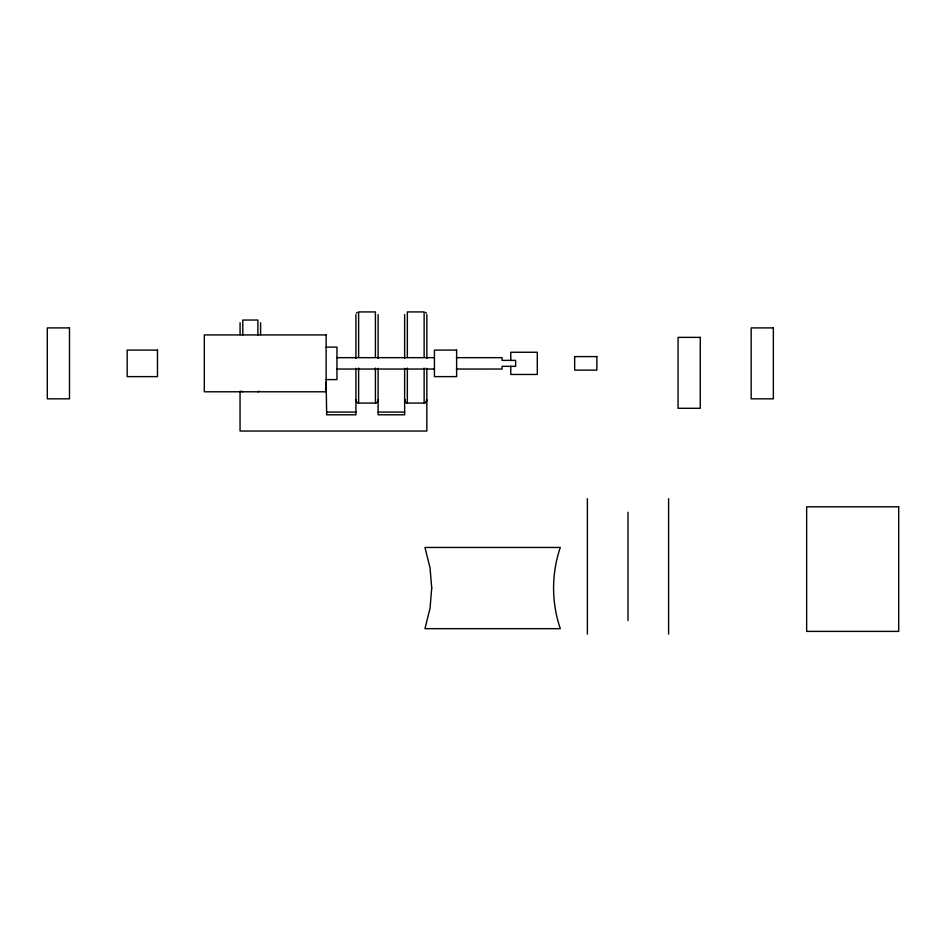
<?xml version="1.0" encoding="UTF-8"?>
<svg xmlns="http://www.w3.org/2000/svg" width="946" height="946" viewBox="0 0 946 946"><rect width="100%" height="100%" fill="white"/><g stroke="black" fill="none" stroke-linecap="round" stroke-linejoin="round"><path stroke-width="1.42" d="M356.358 313.15L357.139 312.369M259.31 391.171L257.951 391.786M326.134 347.111L336.965 347.111L336.965 379.606L326.134 379.606M574.66 356.595L596.855 356.595M336.965 357.671L434.273 357.671M456.398 357.671L502.101 357.671L502.101 360.379L515.641 360.379L515.641 366.339L502.101 366.339L502.101 369.035L456.398 369.046M336.965 369.046L434.273 369.046M326.134 382.314L326.677 414.797L355.921 414.797L355.921 368.313M326.677 412.089L355.921 412.089M378.116 412.089L404.64 412.089M242.791 391.798L241.36 391.171M425.617 312.369L426.398 313.15M668.597 498.719L668.597 634.08M627.99 512.247L627.99 620.541M596.855 356.607L596.855 370.111L574.66 370.123L574.66 356.607M587.371 498.719L587.371 634.08M510.769 360.58L510.769 352.255L537.293 352.255L537.293 374.462L510.769 374.462L510.769 366.137M426.847 314.64L426.847 358.286M426.847 368.313L426.847 431.033L240.048 431.033L240.048 391.171M424.139 357.02L424.139 311.932L407.348 311.92L407.348 357.02M424.139 368.089L424.139 403.079L407.348 403.079L407.348 368.089M404.64 314.64L404.64 358.286M404.64 368.313L404.64 414.797L378.116 414.797L378.116 368.313M378.116 314.64L378.116 358.286M375.408 357.02L375.408 311.932L358.629 311.92L358.629 357.02M375.408 368.089L375.408 403.079L358.629 403.079L358.629 368.089M355.921 314.64L355.921 358.286M260.599 322.752L260.599 334.659M257.891 334.943L257.891 320.044L242.791 320.044L242.791 334.943M240.083 322.752L240.083 334.659M377.844 399.555A3.346 3.346 0 0 1 375.491 403.374M358.534 403.374A3.346 3.346 0 0 1 356.193 399.555M426.575 399.555A3.346 3.346 0 0 1 424.222 403.374M407.265 403.374A3.346 3.346 0 0 1 404.912 399.555M377.88 399.72A3.417 3.417 0 0 1 377.844 400.998M356.216 401.151A3.417 3.417 0 0 1 356.157 399.72M426.599 399.72A3.417 3.417 0 0 1 426.173 402.015M405.361 402.097A3.417 3.417 0 0 1 404.888 399.72M431.719 588.057L430.028 608.361L424.943 628.664L560.304 628.664C551.352 602.543 551.352 573.56 560.304 547.45L424.943 547.45L430.028 567.754L431.719 588.057M69.496 327.895L47.3 327.895L47.3 398.822L69.496 398.822L69.496 327.895M773.355 327.895L751.159 327.895L751.159 398.822L773.355 398.822L773.355 327.895M326.134 334.931L204.312 334.931L204.312 391.786L326.134 391.786L326.134 334.931M700.265 337.367L678.069 337.367L678.069 408.294L700.265 408.294L700.265 337.367M157.485 350.091L127.166 350.091L127.166 376.626L157.485 376.626L157.485 350.091M456.622 350.091L434.427 350.091L434.427 376.626L456.622 376.626L456.622 350.091M898.7 506.808L806.654 506.808L806.654 631.396L898.7 631.396L898.7 506.808"/></g></svg>
